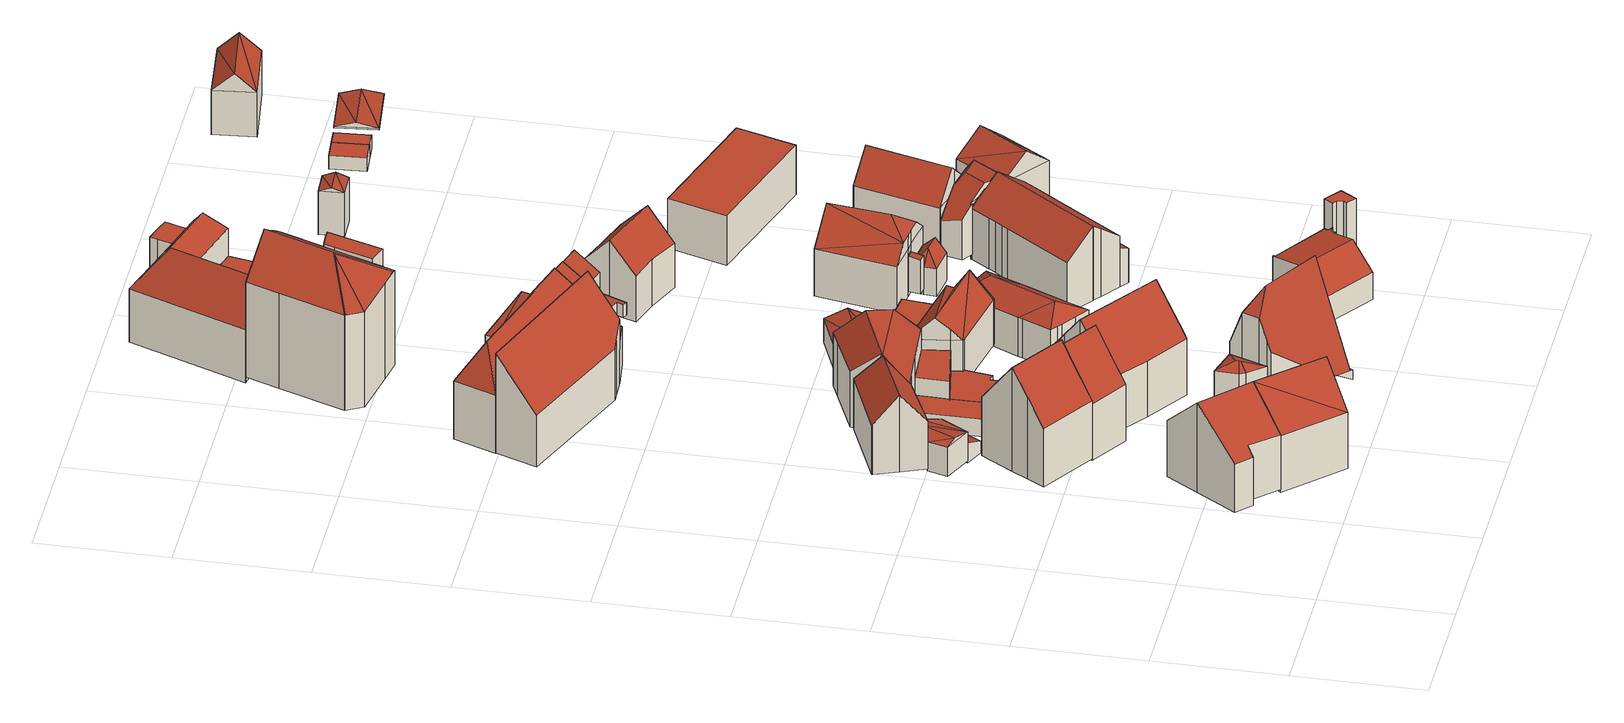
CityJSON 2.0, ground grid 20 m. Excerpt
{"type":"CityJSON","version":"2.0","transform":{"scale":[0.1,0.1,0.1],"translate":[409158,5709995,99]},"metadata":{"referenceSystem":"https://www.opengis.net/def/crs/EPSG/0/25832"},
"CityObjects":{
"building1":{"type":"Building","attributes":{"Gemeindeschluessel":"05978036","Geometrietyp2DReferenz":"3000","function":"31001_1100","roofType":"3100","measuredHeight":15.06},"geometry":[{"type":"MultiSurface","lod":"2","boundaries":[[[0,1,2,3]],[[1,4,5,2]],[[4,6,7,5]],[[6,8,9,7]],[[8,10,11,9]],[[10,12,13,11]],[[12,14,15,13]],[[14,16,17,15]],[[16,18,19,17]],[[18,20,21,19]],[[20,0,3,21]],[[16,14,12,10,8,6]],[[6,4,1,0,20,18,16]],[[3,2,5,7,9,11,13,15,17,19,21]]],"semantics":{"surfaces":[{"type":"WallSurface"},{"type":"RoofSurface"},{"type":"GroundSurface"}],"values":[0,0,0,0,0,0,0,0,0,0,0,1,1,2]}}]},
"building2":{"type":"Building","attributes":{"Gemeindeschluessel":"05978036","Geometrietyp2DReferenz":"3000","function":"31001_1100","roofType":"5000","measuredHeight":15.49},"geometry":[{"type":"MultiSurface","lod":"2","boundaries":[[[22,23,24,25]],[[23,26,27,24]],[[26,28,29,27]],[[28,22,25,29]],[[23,30,26]],[[30,23,16]],[[16,28,30]],[[28,16,22]],[[23,22,16]],[[28,26,30]],[[25,24,27,29]]],"semantics":{"surfaces":[{"type":"WallSurface"},{"type":"RoofSurface"},{"type":"GroundSurface"}],"values":[0,0,0,0,1,1,1,1,0,0,2]}}]},
"building3":{"type":"Building","attributes":{"Gemeindeschluessel":"05978036","Geometrietyp2DReferenz":"3000","function":"31001_1100","roofType":"5000","measuredHeight":5.61},"geometry":[{"type":"MultiSurface","lod":"2","boundaries":[[[31,32,33,34]],[[32,35,36,33]],[[35,37,38,36]],[[37,39,40,38]],[[39,31,34,40]],[[32,41,42]],[[41,32,31]],[[35,39,37]],[[42,39,35]],[[39,42,41]],[[35,32,42]],[[31,39,41]],[[34,33,36,38,40]]],"semantics":{"surfaces":[{"type":"WallSurface"},{"type":"RoofSurface"},{"type":"GroundSurface"}],"values":[0,0,0,0,0,1,1,1,1,1,0,0,2]}}]},
"building4":{"type":"Building","attributes":{"Gemeindeschluessel":"05978036","Geometrietyp2DReferenz":"3000","function":"31001_2000","roofType":"3100","measuredHeight":12.77},"geometry":[{"type":"MultiSurface","lod":"2","boundaries":[[[43,44,45,46]],[[44,47,48,45]],[[47,49,50,48]],[[49,51,52,50]],[[51,53,54,52]],[[53,55,56,54]],[[55,57,58,56]],[[57,59,60,58]],[[59,61,62,60]],[[61,43,46,62]],[[57,55,53,51,49]],[[49,47,44,43,61,59,57]],[[46,45,48,50,52,54,56,58,60,62]]],"semantics":{"surfaces":[{"type":"WallSurface"},{"type":"RoofSurface"},{"type":"GroundSurface"}],"values":[0,0,0,0,0,0,0,0,0,0,1,1,2]}}]},
"building5":{"type":"Building","attributes":{"Gemeindeschluessel":"05978036","Geometrietyp2DReferenz":"3000","function":"31001_1100"},"children":["building5-1","building5-2","building5-3"]},
"building5-1":{"type":"BuildingPart","attributes":{"roofType":"2100","measuredHeight":2.98},"parents":["building5"],"geometry":[{"type":"MultiSurface","lod":"2","boundaries":[[[63,64,65,66,67]],[[64,68,69,65]],[[70,71,72,73]],[[70,68,64,63,74,71]],[[72,66,65,69,73]],[[67,74,63]],[[66,72,71,74,67]],[[70,73,69,68]]],"semantics":{"surfaces":[{"type":"WallSurface"},{"type":"RoofSurface"},{"type":"GroundSurface"},{"type":"ClosureSurface"}],"values":[0,0,0,1,2,0,3,3]}}]},
"building5-2":{"type":"BuildingPart","attributes":{"roofType":"3100","measuredHeight":17.37},"parents":["building5"],"geometry":[{"type":"MultiSurface","lod":"2","boundaries":[[[75,76,77,78]],[[76,79,80,77]],[[79,81,82,80]],[[81,83,84,82]],[[83,85,73,84]],[[85,70,73]],[[86,87,88,69,68]],[[87,89,90,88]],[[89,91,92,90]],[[91,75,78,92]],[[87,86,85,83,81]],[[81,79,76,75,91,89,87]],[[78,77,80,82,84,73,69,88,90,92]],[[86,68,70,85]],[[68,69,73,70]]],"semantics":{"surfaces":[{"type":"WallSurface"},{"type":"RoofSurface"},{"type":"GroundSurface"},{"type":"ClosureSurface"}],"values":[0,0,0,0,0,0,0,0,0,0,1,1,2,0,3]}}]},
"building5-3":{"type":"BuildingPart","attributes":{"roofType":"1000","measuredHeight":2.92},"parents":["building5"],"geometry":[{"type":"MultiSurface","lod":"2","boundaries":[[[93,94,95,96]],[[94,97,98,95]],[[97,99,100,98]],[[99,67,66,100]],[[101,93,96,72,71]],[[101,74,67,99,97,94,93]],[[96,95,98,100,66,72]],[[71,74,101]],[[72,66,67,74,71]]],"semantics":{"surfaces":[{"type":"WallSurface"},{"type":"RoofSurface"},{"type":"GroundSurface"},{"type":"ClosureSurface"}],"values":[0,0,0,0,0,1,2,0,3]}}]},
"building6":{"type":"Building","attributes":{"Gemeindeschluessel":"05978036","Geometrietyp2DReferenz":"3000","function":"31001_2000"},"children":["building6-1","building6-2"]},
"building6-1":{"type":"BuildingPart","attributes":{"roofType":"2100","measuredHeight":3.35},"parents":["building6"],"geometry":[{"type":"MultiSurface","lod":"2","boundaries":[[[102,103,104,105]],[[103,106,107,104]],[[106,108,109,107]],[[108,110,111,112,109]],[[110,108,106,103,102,113]],[[105,104,107,109,112]],[[113,111,110]],[[102,105,112,111,113]]],"semantics":{"surfaces":[{"type":"WallSurface"},{"type":"RoofSurface"},{"type":"GroundSurface"},{"type":"ClosureSurface"}],"values":[0,0,0,0,1,2,0,3]}}]},
"building6-2":{"type":"BuildingPart","attributes":{"roofType":"5000","measuredHeight":3.04},"parents":["building6"],"geometry":[{"type":"MultiSurface","lod":"2","boundaries":[[[111,114,115,112]],[[114,116,117,115]],[[116,118,102,105,117]],[[119,120,118,116]],[[119,116,114]],[[120,119,114,111]],[[120,111,113,118]],[[112,115,117,105]],[[113,102,118]],[[112,105,102,113,111]]],"semantics":{"surfaces":[{"type":"WallSurface"},{"type":"RoofSurface"},{"type":"GroundSurface"},{"type":"ClosureSurface"}],"values":[0,0,0,1,0,1,1,2,0,3]}}]},
"building7":{"type":"Building","attributes":{"Gemeindeschluessel":"05978036","Geometrietyp2DReferenz":"3000","function":"31001_1100","roofType":"5000","measuredHeight":16.84},"geometry":[{"type":"MultiSurface","lod":"2","boundaries":[[[121,122,123,124]],[[122,125,126,123]],[[125,127,128,126]],[[127,129,130,128]],[[129,121,124,130]],[[131,125,122,132]],[[127,131,132,121,129]],[[122,121,132]],[[127,125,131]],[[124,123,126,128,130]]],"semantics":{"surfaces":[{"type":"WallSurface"},{"type":"RoofSurface"},{"type":"GroundSurface"}],"values":[0,0,0,0,0,1,1,0,0,2]}}]},
"building8":{"type":"Building","attributes":{"Gemeindeschluessel":"05978036","Geometrietyp2DReferenz":"3000","function":"31001_1000","roofType":"1000","measuredHeight":3.69},"geometry":[{"type":"MultiSurface","lod":"2","boundaries":[[[133,134,135,136]],[[134,137,138,135]],[[137,139,140,138]],[[139,141,142,140]],[[141,143,144,142]],[[143,145,146,144]],[[145,147,148,146]],[[147,149,150,148]],[[149,133,136,150]],[[149,147,145,143,141,139,137,134,133]],[[136,135,138,140,142,144,146,148,150]]],"semantics":{"surfaces":[{"type":"WallSurface"},{"type":"RoofSurface"},{"type":"GroundSurface"}],"values":[0,0,0,0,0,0,0,0,0,1,2]}}]},
"building9":{"type":"Building","attributes":{"Gemeindeschluessel":"05978036","Geometrietyp2DReferenz":"3000","function":"31001_2000","roofType":"1000","measuredHeight":2.52},"geometry":[{"type":"MultiSurface","lod":"2","boundaries":[[[151,152,153,154]],[[152,155,156,153]],[[155,157,158,156]],[[157,159,160,158]],[[159,161,162,160]],[[161,163,164,162]],[[163,165,166,164]],[[165,167,168,166]],[[167,169,170,168]],[[169,171,172,170]],[[171,173,174,172]],[[173,175,176,174]],[[175,177,178,176]],[[177,179,180,178]],[[179,151,154,180]],[[179,177,175,173,171,169,167,165,163,161,159,157,155,152,151]],[[154,153,156,158,160,162,164,166,168,170,172,174,176,178,180]]],"semantics":{"surfaces":[{"type":"WallSurface"},{"type":"RoofSurface"},{"type":"GroundSurface"}],"values":[0,0,0,0,0,0,0,0,0,0,0,0,0,0,0,1,2]}}]},
"building10":{"type":"Building","attributes":{"Gemeindeschluessel":"05978036","Geometrietyp2DReferenz":"3000","function":"31001_1100","roofType":"3100","measuredHeight":16.8},"geometry":[{"type":"MultiSurface","lod":"2","boundaries":[[[181,182,183,184]],[[182,185,186,183]],[[185,187,188,186]],[[187,189,190,188]],[[189,191,192,190]],[[191,193,194,192]],[[193,195,196,194]],[[195,197,198,196]],[[197,199,200,198]],[[199,201,202,200]],[[201,181,184,202]],[[197,195,193,191,189,187,185]],[[185,182,181,201,199,197]],[[184,183,186,188,190,192,194,196,198,200,202]]],"semantics":{"surfaces":[{"type":"WallSurface"},{"type":"RoofSurface"},{"type":"GroundSurface"}],"values":[0,0,0,0,0,0,0,0,0,0,0,1,1,2]}}]},
"building11":{"type":"Building","attributes":{"Gemeindeschluessel":"05978036","Geometrietyp2DReferenz":"3000","function":"31001_1100"},"children":["building11-1","building11-2"]},
"building11-1":{"type":"BuildingPart","attributes":{"roofType":"2100","measuredHeight":16.89},"parents":["building11"],"geometry":[{"type":"MultiSurface","lod":"2","boundaries":[[[203,204,205,206,207]],[[204,208,209,205]],[[208,210,211,209]],[[210,212,213,211]],[[212,214,215,216,213]],[[212,210,208,204,203,214]],[[216,206,205,209,211,213]],[[203,207,215,214]],[[207,206,216,215]]],"semantics":{"surfaces":[{"type":"WallSurface"},{"type":"RoofSurface"},{"type":"GroundSurface"},{"type":"ClosureSurface"}],"values":[0,0,0,0,0,1,2,0,3]}}]},
"building11-2":{"type":"BuildingPart","attributes":{"roofType":"1000","measuredHeight":6.36},"parents":["building11"],"geometry":[{"type":"MultiSurface","lod":"2","boundaries":[[[215,217,218,216]],[[217,219,220,218]],[[219,221,222,220]],[[221,207,206,222]],[[207,221,219,217,215]],[[216,218,220,222,206]],[[216,206,207,215]]],"semantics":{"surfaces":[{"type":"WallSurface"},{"type":"RoofSurface"},{"type":"GroundSurface"},{"type":"ClosureSurface"}],"values":[0,0,0,0,1,2,3]}}]},
"building12":{"type":"Building","attributes":{"Gemeindeschluessel":"05978036","Geometrietyp2DReferenz":"3000","function":"31001_2000"},"children":["building12-1","building12-2"]},
"building12-1":{"type":"BuildingPart","attributes":{"roofType":"9999","measuredHeight":13.56},"parents":["building12"],"geometry":[{"type":"MultiSurface","lod":"2","boundaries":[[[223,224,225,226]],[[224,227,228,225]],[[227,229,230,228]],[[229,231,232,230]],[[231,233,234,232]],[[233,235,236,234]],[[235,237,238,236]],[[237,239,240,238]],[[239,241,242,240]],[[241,243,244,245,242]],[[246,247,248,249,250]],[[247,251,252,248]],[[251,253,117,252]],[[253,254,255,117]],[[254,256,257,255]],[[256,223,226,257]],[[233,231,229,227,258]],[[237,235,233,258,259]],[[243,241,239,237,259]],[[223,256,254,253,251,247,246,243,259]],[[224,223,259,258,227]],[[226,225,228,230,232,234,236,238,240,242,245,249,248,252,117,255,257]],[[246,250,244,243]],[[250,249,245,244]]],"semantics":{"surfaces":[{"type":"WallSurface"},{"type":"RoofSurface"},{"type":"GroundSurface"},{"type":"ClosureSurface"}],"values":[0,0,0,0,0,0,0,0,0,0,0,0,0,0,0,0,1,1,1,1,1,2,0,3]}}]},
"building12-2":{"type":"BuildingPart","attributes":{"roofType":"1000","measuredHeight":5.49},"parents":["building12"],"geometry":[{"type":"MultiSurface","lod":"2","boundaries":[[[260,261,262,263]],[[261,264,265,262]],[[264,250,249,265]],[[244,260,263,245]],[[244,250,264,261,260]],[[263,262,265,249,245]],[[245,249,250,244]]],"semantics":{"surfaces":[{"type":"WallSurface"},{"type":"RoofSurface"},{"type":"GroundSurface"},{"type":"ClosureSurface"}],"values":[0,0,0,0,1,2,3]}}]},
"building13":{"type":"Building","attributes":{"Gemeindeschluessel":"05978036","Geometrietyp2DReferenz":"3000","function":"31001_1100","roofType":"5000","measuredHeight":5.2},"geometry":[{"type":"MultiSurface","lod":"2","boundaries":[[[266,267,268,269]],[[267,270,271,268]],[[270,272,273,271]],[[272,274,275,273]],[[274,266,269,275]],[[276,274,272]],[[277,278,276,272,270]],[[277,270,267]],[[278,277,267,266]],[[276,278,266,274]],[[269,268,271,273,275]]],"semantics":{"surfaces":[{"type":"WallSurface"},{"type":"RoofSurface"},{"type":"GroundSurface"}],"values":[0,0,0,0,0,1,1,1,1,1,2]}}]},
"building14":{"type":"Building","attributes":{"Gemeindeschluessel":"05978036","Geometrietyp2DReferenz":"3000","function":"31001_1100","roofType":"5000","measuredHeight":16.86},"geometry":[{"type":"MultiSurface","lod":"2","boundaries":[[[279,280,281,282]],[[280,283,284,281]],[[283,285,286,284]],[[285,287,288,286]],[[287,289,290,288]],[[289,291,292,290]],[[291,293,294,292]],[[293,295,296,294]],[[295,297,298,296]],[[297,299,300,298]],[[299,301,302,300]],[[301,303,304,302]],[[303,305,306,304]],[[305,307,308,306]],[[307,279,282,308]],[[309,305,303]],[[310,311,309,303,301]],[[312,310,301,299]],[[313,312,299,297]],[[314,313,297,295]],[[315,314,295,293]],[[315,293,291]],[[316,317,311,310,312,313,314,315,291,289]],[[318,316,289,287]],[[318,287,285]],[[280,318,285,283]],[[280,316,318]],[[280,317,316]],[[317,280,319]],[[320,319,280,279]],[[320,279,307]],[[309,311,317,319,320,307,305]],[[282,281,284,286,288,290,292,294,296,298,300,302,304,306,308]]],"semantics":{"surfaces":[{"type":"WallSurface"},{"type":"RoofSurface"},{"type":"GroundSurface"}],"values":[0,0,0,0,0,0,0,0,0,0,0,0,0,0,0,1,1,1,1,1,1,1,1,1,1,1,1,1,1,1,1,1,2]}}]},
"building15":{"type":"Building","attributes":{"Gemeindeschluessel":"05978036","Geometrietyp2DReferenz":"3000","function":"31001_1100","roofType":"9999","measuredHeight":16.01},"geometry":[{"type":"MultiSurface","lod":"2","boundaries":[[[321,322,323,324]],[[322,325,326,323]],[[325,327,328,326]],[[327,329,330,328]],[[329,331,332,330]],[[331,333,334,332]],[[333,335,336,334]],[[335,337,338,336]],[[337,321,324,338]],[[333,331,339]],[[331,329,327,325,322,321,339]],[[321,337,335,333,339]],[[324,323,326,328,330,332,334,336,338]]],"semantics":{"surfaces":[{"type":"WallSurface"},{"type":"RoofSurface"},{"type":"GroundSurface"}],"values":[0,0,0,0,0,0,0,0,0,1,1,1,2]}}]},
"building16":{"type":"Building","attributes":{"Gemeindeschluessel":"05978036","Geometrietyp2DReferenz":"3000","function":"31001_2460","roofType":"3100","measuredHeight":5.52},"geometry":[{"type":"MultiSurface","lod":"2","boundaries":[[[340,341,342,343]],[[341,344,345,342]],[[344,346,347,345]],[[346,340,343,347]],[[344,341,348]],[[340,346,349]],[[341,349,348]],[[349,341,340]],[[348,346,344]],[[346,348,349]],[[343,342,345,347]]],"semantics":{"surfaces":[{"type":"WallSurface"},{"type":"RoofSurface"},{"type":"GroundSurface"}],"values":[0,0,0,0,0,0,1,1,1,1,2]}}]},
"building17":{"type":"Building","attributes":{"Gemeindeschluessel":"05978036","Geometrietyp2DReferenz":"3000","function":"31001_1000","roofType":"5000","measuredHeight":11.19},"geometry":[{"type":"MultiSurface","lod":"2","boundaries":[[[350,351,352,353]],[[351,354,355,352]],[[354,356,357,355]],[[356,358,359,357]],[[358,360,361,359]],[[360,362,363,361]],[[362,364,365,363]],[[364,366,367,365]],[[366,350,353,367]],[[351,368,369]],[[350,368,351]],[[368,350,366]],[[369,358,356,370]],[[369,362,360,358]],[[362,369,368,371]],[[362,371,364]],[[364,371,368,366]],[[351,369,370,354]],[[354,370,356]],[[353,352,355,357,359,361,363,365,367]]],"semantics":{"surfaces":[{"type":"WallSurface"},{"type":"RoofSurface"},{"type":"GroundSurface"}],"values":[0,0,0,0,0,0,0,0,0,1,1,1,1,1,1,0,0,0,0,2]}}]},
"building18":{"type":"Building","attributes":{"Gemeindeschluessel":"05978036","Geometrietyp2DReferenz":"3000","function":"31001_2460","roofType":"1000","measuredHeight":2.92},"geometry":[{"type":"MultiSurface","lod":"2","boundaries":[[[372,373,374,375]],[[373,376,377,374]],[[376,378,379,377]],[[378,372,375,379]],[[378,376,373,372]],[[375,374,377,379]]],"semantics":{"surfaces":[{"type":"WallSurface"},{"type":"RoofSurface"},{"type":"GroundSurface"}],"values":[0,0,0,0,1,2]}}]},
"building19":{"type":"Building","attributes":{"Gemeindeschluessel":"05978036","Geometrietyp2DReferenz":"3000","function":"31001_2000","roofType":"3200","measuredHeight":8.89},"geometry":[{"type":"MultiSurface","lod":"2","boundaries":[[[380,381,382,383]],[[381,384,385,382]],[[384,386,387,385]],[[386,388,389,387]],[[388,390,391,389]],[[390,392,393,391]],[[392,394,395,393]],[[394,396,397,395]],[[396,398,399,397]],[[398,400,401,399]],[[400,402,403,401]],[[402,404,405,403]],[[404,406,407,405]],[[406,408,409,407]],[[408,410,411,409]],[[410,380,383,411]],[[404,402,412]],[[388,386,384,381,380,413]],[[402,400,398,396,394,392,413,412]],[[392,390,388,413]],[[406,404,412]],[[380,410,408,406,412,413]],[[383,382,385,387,389,391,393,395,397,399,401,403,405,407,409,411]]],"semantics":{"surfaces":[{"type":"WallSurface"},{"type":"RoofSurface"},{"type":"GroundSurface"}],"values":[0,0,0,0,0,0,0,0,0,0,0,0,0,0,0,0,1,1,1,1,1,1,2]}}]},
"building20":{"type":"Building","attributes":{"Gemeindeschluessel":"05978036","Geometrietyp2DReferenz":"3000","function":"31001_2000"},"children":["building20-1","building20-2","building20-3"]},
"building20-1":{"type":"BuildingPart","attributes":{"roofType":"5000","measuredHeight":20.69},"parents":["building20"],"geometry":[{"type":"MultiSurface","lod":"2","boundaries":[[[414,415,416,417]],[[415,418,419,420,416]],[[421,422,423,424,425]],[[422,426,427,423]],[[426,428,429,427]],[[430,431,432,433]],[[431,434,435,432]],[[434,414,417,435]],[[430,428,436]],[[428,426,422,421,437,418,415,414,436]],[[414,434,431,430,436]],[[417,416,420,438,424,423,427,429,433,432,435]],[[437,439,419,418]],[[439,438,420,419]],[[421,425,439,437]],[[425,424,438,439]],[[428,430,433,429]]],"semantics":{"surfaces":[{"type":"WallSurface"},{"type":"RoofSurface"},{"type":"GroundSurface"},{"type":"ClosureSurface"}],"values":[0,0,0,0,0,0,0,0,1,1,1,2,0,3,0,3,3]}}]},
"building20-2":{"type":"BuildingPart","attributes":{"roofType":"3500","measuredHeight":20.69},"parents":["building20"],"geometry":[{"type":"MultiSurface","lod":"2","boundaries":[[[428,440,441,429]],[[440,442,443,441]],[[442,430,433,443]],[[442,440,428,436]],[[430,442,436]],[[430,436,428]],[[429,441,443,433]],[[430,428,429,433]]],"semantics":{"surfaces":[{"type":"WallSurface"},{"type":"RoofSurface"},{"type":"GroundSurface"},{"type":"ClosureSurface"}],"values":[0,0,0,1,1,1,2,3]}}]},
"building20-3":{"type":"BuildingPart","attributes":{"roofType":"1000","measuredHeight":13.53},"parents":["building20"],"geometry":[{"type":"MultiSurface","lod":"2","boundaries":[[[444,445,446,447]],[[445,448,449,446]],[[448,425,424,449]],[[419,444,447,420]],[[419,439,425,448,445,444]],[[447,446,449,424,438,420]],[[438,424,425,439]],[[420,438,439,419]]],"semantics":{"surfaces":[{"type":"WallSurface"},{"type":"RoofSurface"},{"type":"GroundSurface"},{"type":"ClosureSurface"}],"values":[0,0,0,0,1,2,3,3]}}]},
"building21":{"type":"Building","attributes":{"Gemeindeschluessel":"05978036","Geometrietyp2DReferenz":"3000","function":"31001_2000","roofType":"1000","measuredHeight":15.2},"geometry":[{"type":"MultiSurface","lod":"2","boundaries":[[[450,451,452,453]],[[451,454,455,452]],[[454,456,457,455]],[[456,458,459,457]],[[458,460,461,459]],[[460,450,453,461]],[[460,458,456,454,451,450]],[[453,452,455,457,459,461]]],"semantics":{"surfaces":[{"type":"WallSurface"},{"type":"RoofSurface"},{"type":"GroundSurface"}],"values":[0,0,0,0,0,0,1,2]}}]},
"building22":{"type":"Building","attributes":{"Gemeindeschluessel":"05978036","Geometrietyp2DReferenz":"3000","function":"31001_1310","roofType":"2100","measuredHeight":2.75},"geometry":[{"type":"MultiSurface","lod":"2","boundaries":[[[462,463,464,465]],[[463,466,467,464]],[[466,468,469,467]],[[468,470,471,469]],[[470,472,473,471]],[[472,474,475,473]],[[474,462,465,475]],[[474,472,470,468,466,463,462]],[[465,464,467,469,471,473,475]]],"semantics":{"surfaces":[{"type":"WallSurface"},{"type":"RoofSurface"},{"type":"GroundSurface"}],"values":[0,0,0,0,0,0,0,1,2]}}]},
"building23":{"type":"Building","attributes":{"Gemeindeschluessel":"05978036","Geometrietyp2DReferenz":"3000","function":"31001_1000","roofType":"5000","measuredHeight":8.19},"geometry":[{"type":"MultiSurface","lod":"2","boundaries":[[[476,477,478,479]],[[477,480,481,478]],[[480,482,483,481]],[[482,484,485,483]],[[484,486,487,485]],[[486,488,489,487]],[[488,490,491,489]],[[490,492,493,491]],[[492,494,495,493]],[[494,496,497,495]],[[496,498,499,497]],[[498,500,501,499]],[[500,502,503,501]],[[502,504,505,503]],[[504,476,479,505]],[[506,482,480,477,476,507]],[[496,494,492,490,488,486,484,506,507,504,502,500,498]],[[476,504,507]],[[484,482,506]],[[479,478,481,483,485,487,489,491,493,495,497,499,501,503,505]]],"semantics":{"surfaces":[{"type":"WallSurface"},{"type":"RoofSurface"},{"type":"GroundSurface"}],"values":[0,0,0,0,0,0,0,0,0,0,0,0,0,0,0,1,1,0,0,2]}}]},
"building24":{"type":"Building","attributes":{"Gemeindeschluessel":"05978036","Geometrietyp2DReferenz":"3000","function":"31001_1000","roofType":"2100","measuredHeight":5.87},"geometry":[{"type":"MultiSurface","lod":"2","boundaries":[[[508,509,510,511]],[[509,512,513,510]],[[512,514,515,513]],[[514,508,511,515]],[[514,512,509,508]],[[511,510,513,515]]],"semantics":{"surfaces":[{"type":"WallSurface"},{"type":"RoofSurface"},{"type":"GroundSurface"}],"values":[0,0,0,0,1,2]}}]},
"building25":{"type":"Building","attributes":{"Gemeindeschluessel":"05978036","Geometrietyp2DReferenz":"3000","function":"31001_1000","roofType":"3100","measuredHeight":10.11},"geometry":[{"type":"MultiSurface","lod":"2","boundaries":[[[516,517,518,519]],[[517,520,521,518]],[[520,522,523,521]],[[522,524,525,523]],[[524,516,519,525]],[[526,527,516]],[[516,524,528,526]],[[527,520,517]],[[527,526,520]],[[520,526,528,522]],[[522,528,524]],[[516,527,517]],[[519,518,521,523,525]]],"semantics":{"surfaces":[{"type":"WallSurface"},{"type":"RoofSurface"},{"type":"GroundSurface"}],"values":[0,0,0,0,0,1,1,1,1,0,0,0,2]}}]},
"building26":{"type":"Building","attributes":{"Gemeindeschluessel":"05978036","Geometrietyp2DReferenz":"3000","function":"31001_1000","roofType":"3100","measuredHeight":12.39},"geometry":[{"type":"MultiSurface","lod":"2","boundaries":[[[529,530,531,532]],[[530,533,534,531]],[[533,535,536,534]],[[535,537,538,536]],[[537,539,540,538]],[[539,541,542,540]],[[541,543,544,542]],[[543,545,546,544]],[[545,529,532,546]],[[541,539,537,535,533,530]],[[530,529,545,543,541]],[[532,531,534,536,538,540,542,544,546]]],"semantics":{"surfaces":[{"type":"WallSurface"},{"type":"RoofSurface"},{"type":"GroundSurface"}],"values":[0,0,0,0,0,0,0,0,0,1,1,2]}}]},
"building27":{"type":"Building","attributes":{"Gemeindeschluessel":"05978036","Geometrietyp2DReferenz":"3000","function":"31001_1100"},"children":["building27-1","building27-2"]},
"building27-1":{"type":"BuildingPart","attributes":{"roofType":"5000","measuredHeight":14.84},"parents":["building27"],"geometry":[{"type":"MultiSurface","lod":"2","boundaries":[[[547,548,549,550,551]],[[548,552,553,549]],[[552,554,555,553]],[[554,556,557,555]],[[556,558,559,557]],[[558,560,561,559]],[[560,562,563,564,561]],[[565,566,567,568,562]],[[569,565,562,560]],[[569,560,558]],[[566,565,569,558,556]],[[570,567,566,556,554]],[[571,570,554,552]],[[548,571,552]],[[571,548,547]],[[567,570,571,547,568]],[[550,549,553,555,557,559,561,564,572]],[[573,563,562,568]],[[573,572,564,563]],[[551,573,568,547]],[[551,550,572,573]]],"semantics":{"surfaces":[{"type":"WallSurface"},{"type":"RoofSurface"},{"type":"GroundSurface"},{"type":"ClosureSurface"}],"values":[0,0,0,0,0,0,0,1,1,1,1,1,1,0,0,1,2,0,3,0,3]}}]},
"building27-2":{"type":"BuildingPart","attributes":{"roofType":"1000","measuredHeight":4.32},"parents":["building27"],"geometry":[{"type":"MultiSurface","lod":"2","boundaries":[[[563,574,575,564]],[[574,576,577,575]],[[576,578,579,577]],[[578,580,581,579]],[[580,582,583,581]],[[582,551,550,583]],[[551,582,580,578,576,574,563,573]],[[572,564,575,577,579,581,583,550]],[[564,572,573,563]],[[572,550,551,573]]],"semantics":{"surfaces":[{"type":"WallSurface"},{"type":"RoofSurface"},{"type":"GroundSurface"},{"type":"ClosureSurface"}],"values":[0,0,0,0,0,0,1,2,3,3]}}]},
"building28":{"type":"Building","attributes":{"Gemeindeschluessel":"05978036","Geometrietyp2DReferenz":"3000","function":"31001_1000","roofType":"5000","measuredHeight":6.62},"geometry":[{"type":"MultiSurface","lod":"2","boundaries":[[[584,585,586,587]],[[585,588,589,586]],[[588,590,591,589]],[[590,592,593,591]],[[592,584,587,593]],[[594,595,590,588]],[[595,594,585,584]],[[592,595,584]],[[595,592,590]],[[585,594,588]],[[587,586,589,591,593]]],"semantics":{"surfaces":[{"type":"WallSurface"},{"type":"RoofSurface"},{"type":"GroundSurface"}],"values":[0,0,0,0,0,1,1,1,1,0,2]}}]},
"building29":{"type":"Building","attributes":{"Gemeindeschluessel":"05978036","Geometrietyp2DReferenz":"3000","function":"31001_1000","roofType":"9999","measuredHeight":12.78},"geometry":[{"type":"MultiSurface","lod":"2","boundaries":[[[596,597,587,586]],[[597,598,599,587]],[[598,600,601,599]],[[600,602,603,601]],[[602,604,605,603]],[[604,596,586,605]],[[606,607,608,609,610]],[[607,596,604]],[[607,604,611]],[[611,608,607]],[[609,608,611]],[[609,611,602]],[[602,600,609]],[[598,610,609,600]],[[597,606,610,598]],[[596,607,606,597]],[[611,604,602]],[[586,587,599,601,603,605]]],"semantics":{"surfaces":[{"type":"WallSurface"},{"type":"RoofSurface"},{"type":"GroundSurface"}],"values":[0,0,0,0,0,0,1,1,1,1,1,1,1,0,0,0,0,2]}}]},
"building30":{"type":"Building","attributes":{"Gemeindeschluessel":"05978036","Geometrietyp2DReferenz":"3000","function":"31001_1000"},"children":["building30-1","building30-2"]},
"building30-1":{"type":"BuildingPart","attributes":{"roofType":"3100","measuredHeight":12.45},"parents":["building30"],"geometry":[{"type":"MultiSurface","lod":"2","boundaries":[[[612,613,614,615,616]],[[617,618,619,620,621]],[[618,622,623,619]],[[622,624,625,623]],[[624,626,627,625]],[[626,628,629,627]],[[628,630,631,629]],[[630,632,633,631]],[[632,634,635,633]],[[634,636,637,635]],[[636,638,639,637]],[[638,640,641,639]],[[640,642,643,641]],[[642,644,645,643]],[[644,612,616,645]],[[640,638,636,634,632,630,628,626,624]],[[624,622,618,617,613,612,644,642,640]],[[616,615,620,619,623,625,627,629,631,633,635,637,639,641,643,645]],[[621,614,613,617]],[[621,620,615,614]]],"semantics":{"surfaces":[{"type":"WallSurface"},{"type":"RoofSurface"},{"type":"GroundSurface"},{"type":"ClosureSurface"}],"values":[0,0,0,0,0,0,0,0,0,0,0,0,0,0,0,1,1,2,0,3]}}]},
"building30-2":{"type":"BuildingPart","attributes":{"roofType":"2100","measuredHeight":6.56},"parents":["building30"],"geometry":[{"type":"MultiSurface","lod":"2","boundaries":[[[614,646,647,615]],[[646,648,649,647]],[[648,621,620,649]],[[621,648,646,614]],[[615,647,649,620]],[[615,620,621,614]]],"semantics":{"surfaces":[{"type":"WallSurface"},{"type":"RoofSurface"},{"type":"GroundSurface"},{"type":"ClosureSurface"}],"values":[0,0,0,1,2,3]}}]},
"building31":{"type":"Building","attributes":{"Gemeindeschluessel":"05978036","Geometrietyp2DReferenz":"3000","function":"31001_1000","roofType":"2100","measuredHeight":3.97},"geometry":[{"type":"MultiSurface","lod":"2","boundaries":[[[650,651,652,653]],[[651,654,655,652]],[[654,656,657,655]],[[656,658,659,657]],[[658,660,661,659]],[[660,650,653,661]],[[660,658,656,654,651,650]],[[653,652,655,657,659,661]]],"semantics":{"surfaces":[{"type":"WallSurface"},{"type":"RoofSurface"},{"type":"GroundSurface"}],"values":[0,0,0,0,0,0,1,2]}}]},
"building32":{"type":"Building","attributes":{"Gemeindeschluessel":"05978036","Geometrietyp2DReferenz":"3000","function":"31001_1000","roofType":"2100","measuredHeight":12.22},"geometry":[{"type":"MultiSurface","lod":"2","boundaries":[[[662,663,664,665]],[[663,666,667,664]],[[666,668,669,667]],[[668,670,671,669]],[[670,672,673,671]],[[672,674,675,673]],[[674,662,665,675]],[[674,672,670,668,666,663,662]],[[665,664,667,669,671,673,675]]],"semantics":{"surfaces":[{"type":"WallSurface"},{"type":"RoofSurface"},{"type":"GroundSurface"}],"values":[0,0,0,0,0,0,0,1,2]}}]},
"building33":{"type":"Building","attributes":{"Gemeindeschluessel":"05978036","Geometrietyp2DReferenz":"3000","function":"31001_1000","roofType":"5000","measuredHeight":10.85},"geometry":[{"type":"MultiSurface","lod":"2","boundaries":[[[676,677,678,679]],[[677,680,681,678]],[[680,682,683,681]],[[682,684,685,683]],[[684,686,687,685]],[[686,688,689,687]],[[688,690,691,689]],[[690,692,693,691]],[[692,676,679,693]],[[694,680,677,695,696]],[[688,697,696,695,676,692,690]],[[684,682,694,696,697,686]],[[677,676,695]],[[682,680,694]],[[688,686,697]],[[679,678,681,683,685,687,689,691,693]]],"semantics":{"surfaces":[{"type":"WallSurface"},{"type":"RoofSurface"},{"type":"GroundSurface"}],"values":[0,0,0,0,0,0,0,0,0,1,1,1,0,0,0,2]}}]},
"building34":{"type":"Building","attributes":{"Gemeindeschluessel":"05978036","Geometrietyp2DReferenz":"3000","function":"31001_9998","roofType":"9999","measuredHeight":6},"geometry":[{"type":"MultiSurface","lod":"2","boundaries":[[[698,699,700,701,702,703,704,705]],[[705,704,706,707]],[[704,703,708,706]],[[703,702,709,708]],[[702,701,710,709]],[[701,700,711,710]],[[700,699,712,711]],[[699,698,713,712]],[[698,705,707,713]],[[707,706,708,709,710,711,712,713]]],"semantics":{"surfaces":[{"type":"RoofSurface"},{"type":"WallSurface"},{"type":"GroundSurface"}],"values":[0,1,1,1,1,1,1,1,1,2]}}]},
"building35":{"type":"Building","attributes":{"Gemeindeschluessel":"05978036","Geometrietyp2DReferenz":"3000","function":"31001_1000","roofType":"5000","measuredHeight":12.27},"geometry":[{"type":"MultiSurface","lod":"2","boundaries":[[[714,715,716,717]],[[715,718,719,716]],[[718,720,721,719]],[[720,722,678,721]],[[722,723,724,678]],[[723,725,679,724]],[[725,726,727,679]],[[726,714,717,727]],[[728,729,714,726,730]],[[729,722,720,718,715]],[[722,729,728,731]],[[722,731,723]],[[723,731,728,730,725]],[[725,730,726]],[[714,729,715]],[[717,716,719,721,678,724,679,727]]],"semantics":{"surfaces":[{"type":"WallSurface"},{"type":"RoofSurface"},{"type":"GroundSurface"}],"values":[0,0,0,0,0,0,0,0,1,1,1,0,0,0,0,2]}}]},
"building36":{"type":"Building","attributes":{"Gemeindeschluessel":"05978036","Geometrietyp2DReferenz":"3000","function":"31001_9998","roofType":"2100","measuredHeight":2.15},"geometry":[{"type":"MultiSurface","lod":"2","boundaries":[[[732,733,734,735]],[[733,736,737,734]],[[736,738,739,737]],[[738,740,741,739]],[[740,742,743,741]],[[742,732,735,743]],[[742,740,738,736,733,732]],[[735,734,737,739,741,743]]],"semantics":{"surfaces":[{"type":"WallSurface"},{"type":"RoofSurface"},{"type":"GroundSurface"}],"values":[0,0,0,0,0,0,1,2]}}]},
"building37":{"type":"Building","attributes":{"Gemeindeschluessel":"05978036","Geometrietyp2DReferenz":"3000","function":"31001_1100","roofType":"5000","measuredHeight":12.54},"geometry":[{"type":"MultiSurface","lod":"2","boundaries":[[[744,745,746,747]],[[745,748,749,746]],[[748,750,751,749]],[[750,744,747,751]],[[745,752,753]],[[752,745,744]],[[753,750,748]],[[750,753,752]],[[748,745,753]],[[744,750,752]],[[747,746,749,751]]],"semantics":{"surfaces":[{"type":"WallSurface"},{"type":"RoofSurface"},{"type":"GroundSurface"}],"values":[0,0,0,0,1,1,1,1,0,0,2]}}]},
"building38":{"type":"Building","attributes":{"Gemeindeschluessel":"05978036","Geometrietyp2DReferenz":"3000","function":"31001_1100","roofType":"1000","measuredHeight":8.29},"geometry":[{"type":"MultiSurface","lod":"2","boundaries":[[[754,755,756,757]],[[755,758,759,756]],[[758,760,761,759]],[[760,762,763,761]],[[762,754,757,763]],[[762,760,758,755,754]],[[757,756,759,761,763]]],"semantics":{"surfaces":[{"type":"WallSurface"},{"type":"RoofSurface"},{"type":"GroundSurface"}],"values":[0,0,0,0,0,1,2]}}]},
"building39":{"type":"Building","attributes":{"Gemeindeschluessel":"05978036","Geometrietyp2DReferenz":"3000","function":"31001_1000","roofType":"2100","measuredHeight":6.89},"geometry":[{"type":"MultiSurface","lod":"2","boundaries":[[[764,765,766,767]],[[765,768,769,766]],[[768,770,771,769]],[[770,764,767,771]],[[770,768,765,764]],[[767,766,769,771]]],"semantics":{"surfaces":[{"type":"WallSurface"},{"type":"RoofSurface"},{"type":"GroundSurface"}],"values":[0,0,0,0,1,2]}}]},
"building40":{"type":"Building","attributes":{"Gemeindeschluessel":"05978036","Geometrietyp2DReferenz":"3000","function":"31001_1310","roofType":"3100","measuredHeight":7.94},"geometry":[{"type":"MultiSurface","lod":"2","boundaries":[[[772,773,774,775]],[[773,776,777,774]],[[776,778,779,777]],[[778,772,775,779]],[[776,773,780]],[[772,778,781]],[[781,773,772]],[[773,781,780]],[[778,780,781]],[[780,778,776]],[[775,774,777,779]]],"semantics":{"surfaces":[{"type":"WallSurface"},{"type":"RoofSurface"},{"type":"GroundSurface"}],"values":[0,0,0,0,0,0,1,1,1,1,2]}}]},
"building41":{"type":"Building","attributes":{"Gemeindeschluessel":"05978036","Geometrietyp2DReferenz":"3000","function":"31001_2460","roofType":"1000","measuredHeight":2.21},"geometry":[{"type":"MultiSurface","lod":"2","boundaries":[[[782,783,784,785]],[[783,786,787,784]],[[786,788,789,787]],[[788,782,785,789]],[[788,786,783,782]],[[785,784,787,789]]],"semantics":{"surfaces":[{"type":"WallSurface"},{"type":"RoofSurface"},{"type":"GroundSurface"}],"values":[0,0,0,0,1,2]}}]},
"building42":{"type":"Building","attributes":{"Gemeindeschluessel":"05978036","Geometrietyp2DReferenz":"3000","function":"31001_2460","roofType":"1000","measuredHeight":2.32},"geometry":[{"type":"MultiSurface","lod":"2","boundaries":[[[782,790,791,792]],[[790,793,794,791]],[[793,783,795,794]],[[783,782,792,795]],[[783,793,790,782]],[[792,791,794,795]]],"semantics":{"surfaces":[{"type":"WallSurface"},{"type":"RoofSurface"},{"type":"GroundSurface"}],"values":[0,0,0,0,1,2]}}]},
"building43":{"type":"Building","attributes":{"Gemeindeschluessel":"05978036","Geometrietyp2DReferenz":"3000","function":"31001_2460","roofType":"3100","measuredHeight":1.01},"geometry":[{"type":"MultiSurface","lod":"2","boundaries":[[[796,797,798,799]],[[797,800,801,798]],[[800,802,803,801]],[[802,796,799,803]],[[800,797,804]],[[796,802,805]],[[797,805,804]],[[805,797,796]],[[804,802,800]],[[802,804,805]],[[799,798,801,803]]],"semantics":{"surfaces":[{"type":"WallSurface"},{"type":"RoofSurface"},{"type":"GroundSurface"}],"values":[0,0,0,0,0,0,1,1,1,1,2]}}]},
"building44":{"type":"Building","attributes":{"Gemeindeschluessel":"05978036","Geometrietyp2DReferenz":"3000","function":"31001_1000","roofType":"3100","measuredHeight":10.3},"geometry":[{"type":"MultiSurface","lod":"2","boundaries":[[[806,807,808,809]],[[807,810,811,808]],[[810,812,813,811]],[[812,806,809,813]],[[810,807,814]],[[806,812,815]],[[807,815,814]],[[815,807,806]],[[814,812,810]],[[812,814,815]],[[809,808,811,813]]],"semantics":{"surfaces":[{"type":"WallSurface"},{"type":"RoofSurface"},{"type":"GroundSurface"}],"values":[0,0,0,0,0,0,1,1,1,1,2]}}]}
},
"vertices":[
[163,130,144],[153,120,131],[153,120,51],[163,130,51],[130,142,131],[130,142,51],[171,204,201],[171,204,51],[203,253,145],[203,253,51],[268,194,142],[268,194,51],[279,184,142],[279,184,51],[249,147,188],[249,147,51],[240,137,201],[240,137,51],[225,119,179],[225,119,51],[201,90,142],[201,90,51],
[201,90,140],[279,184,140],[279,184,46],[201,90,46],[368,89,140],[368,89,46],[279,9,140],[279,9,46],[323,48,201],
[124,552,113],[133,582,113],[133,582,64],[124,552,64],[189,610,113],[189,610,64],[194,574,113],[194,574,64],[169,532,113],[169,532,64],[139,545,120],[163,597,120],
[218,624,152],[189,610,151],[189,610,67],[218,624,67],[133,582,148],[133,582,67],[119,620,195],[119,620,67],[105,656,150],[105,656,67],[104,657,149],[104,657,67],[215,704,152],[215,704,67],[215,663,195],[215,663,67],[215,641,171],[215,641,67],[217,625,153],[217,625,67],
[279,516,88],[279,498,88],[279,498,58],[279,516,58],[279,516,87],[280,463,88],[280,463,58],[245,486,86],[244,516,86],[244,516,58],[245,486,58],[269,516,87],
[216,363,156],[132,416,156],[132,416,58],[216,363,58],[148,442,195],[148,442,58],[164,467,232],[164,467,58],[196,517,156],[196,517,58],[245,486,156],[280,463,156],[248,413,232],[248,413,58],[232,389,195],[232,389,58],[218,366,161],[218,366,58],
[243,627,87],[288,631,87],[288,631,58],[243,627,58],[287,581,87],[287,581,58],[288,516,87],[288,516,58],[244,516,87],
[227,566,80],[198,520,81],[198,520,61],[227,566,61],[197,519,81],[197,519,61],[169,532,94],[169,532,61],[194,574,94],[194,574,82],[194,574,61],[223,567,82],
[189,610,82],[189,610,61],[218,624,82],[218,624,61],[227,566,82],[204,617,91],[208,586,91],
[216,363,150],[280,463,143],[280,463,56],[216,363,56],[340,426,142],[340,426,56],[291,352,189],[291,352,56],[275,326,150],[275,326,56],[306,375,224],[248,413,224],
[340,426,92],[280,463,92],[280,463,55],[340,426,55],[279,498,92],[279,498,55],[324,499,92],[324,499,55],[324,498,92],[324,498,55],[324,494,92],[324,494,55],[369,465,92],[369,465,55],[358,448,92],[358,448,55],[355,450,92],[355,450,55],
[279,516,82],[288,516,82],[288,516,57],[279,516,57],[287,581,82],[287,581,57],[362,594,82],[362,594,57],[366,595,82],[366,595,57],[369,577,82],[369,577,57],[372,576,82],[372,576,57],[365,534,82],[365,534,57],[354,536,82],[354,536,57],[354,526,82],[354,526,57],[354,517,82],[354,517,57],[354,499,82],[354,499,57],[324,498,82],[324,498,57],[324,499,82],[324,499,57],[279,498,82],[279,498,57],
[349,310,144],[291,352,145],[291,352,51],[349,310,51],[323,401,219],[323,401,51],[340,426,181],[340,426,51],[355,450,145],[355,450,51],[358,448,145],[358,448,51],[475,366,145],[475,366,51],[467,349,169],[467,349,51],[446,316,219],[446,316,51],[417,269,150],[417,269,51],[415,266,145],[415,266,51],
[244,1045,190],[212,1044,175],[212,1044,83],[244,1045,83],[244,1045,146],[200,1043,169],[200,1043,83],[9,1118,170],[9,1118,83],[34,1182,250],[34,1182,83],[264,1095,252],[264,1095,146],[264,1095,83],
[287,1083,146],[287,1083,83],[305,1073,146],[305,1073,83],[293,1051,146],[293,1051,83],
[215,663,196],[215,665,196],[215,665,61],[215,663,61],[218,665,196],[218,665,61],[229,712,154],[229,712,61],[302,744,151],[302,744,61],[329,756,150],[329,756,61],[330,754,149],[330,754,61],[339,723,148],[339,723,61],[349,687,145],[349,687,61],[358,655,143],[358,655,61],[361,636,150],[361,636,116],[361,636,61],[288,631,148],[243,627,147],[243,627,61],[288,631,61],[288,631,116],[221,625,146],[221,625,61],[218,624,144],[217,625,146],[217,625,61],[215,641,167],[215,641,61],[324,708,196],[334,670,196],
[366,595,116],[362,594,116],[362,594,61],[366,595,61],[287,581,116],[287,581,61],
[421,193,91],[423,228,91],[423,228,48],[421,193,48],[470,215,91],[470,215,48],[448,157,91],[448,157,48],[426,183,91],[426,183,48],[442,193,99],[442,201,100],[442,197,99],
[60,1247,179],[180,1211,179],[180,1211,82],[60,1247,82],[182,1216,179],[182,1216,82],[185,1226,179],[185,1226,82],[259,1204,179],[259,1204,82],[255,1191,179],[255,1191,82],[391,1151,179],[391,1151,82],[392,1151,179],[392,1151,82],[375,1099,179],[375,1099,82],[337,1109,179],[337,1109,82],[334,1101,179],[334,1101,82],[299,1110,179],[299,1110,82],[287,1083,179],[287,1083,82],[264,1095,179],[264,1095,82],[34,1182,179],[34,1182,82],[274,1119,221],[279,1149,233],[265,1142,251],[312,1140,232],[318,1143,224],[357,1132,224],[390,1150,181],[206,1165,242],[208,1161,247],[210,1179,242],[207,1160,246],[81,1203,238],
[576,113,201],[538,52,25],[538,52,41],[576,113,41],[489,102,68],[489,102,41],[446,151,117],[446,151,41],[448,157,133],[448,157,41],[453,170,167],[453,170,41],[463,196,167],[463,196,41],[470,215,111],[470,215,41],[614,175,4],[614,175,41],[486,167,201],
[330,754,123],[403,784,123],[403,784,83],[330,754,83],[422,717,123],[422,717,83],[349,687,123],[349,687,83],[412,751,139],[340,721,139],
[504,627,133],[501,616,133],[501,616,58],[504,627,58],[489,574,133],[489,574,58],[483,555,133],[483,555,58],[480,555,133],[480,555,58],[372,576,133],[372,576,58],[369,577,133],[369,577,58],[366,595,133],[366,595,58],[358,655,133],[358,655,58],[363,616,170],[494,592,170],[489,574,152],[366,595,150],
[496,638,104],[416,647,104],[416,647,75],[496,638,75],[422,700,104],[422,700,75],[502,691,104],[502,691,75],
[501,423,119],[480,438,119],[480,438,53],[501,423,53],[458,453,119],[458,453,53],[451,458,119],[451,458,53],[441,466,119],[441,466,53],[462,510,118],[462,510,53],[465,517,118],[465,517,53],[483,555,118],[483,555,53],[489,574,116],[489,574,53],[501,616,112],[501,616,53],[503,615,113],[503,615,53],[510,611,119],[510,611,53],[573,584,119],[573,584,53],[545,521,119],[545,521,53],[544,519,119],[544,519,53],[513,451,119],[513,451,53],[528,569,142],[481,467,142],
[251,1556,274],[273,1551,258],[273,1551,67],[251,1556,67],[289,1548,248],[289,1548,202],[289,1548,67],[289,1478,230],[284,1461,229],[284,1461,67],[289,1478,67],[289,1478,202],[265,1403,227],[265,1403,67],[254,1369,226],[254,1369,67],[126,1416,226],[164,1517,226],[164,1517,67],[126,1416,67],[184,1569,226],[184,1569,67],[210,1448,274],[311,1544,232],[311,1544,67],[311,1544,202],
[218,1376,226],[218,1376,67],[140,1390,226],[140,1390,67],
[296,1576,202],[321,1572,202],[321,1572,67],[296,1576,67],[307,1479,202],[307,1479,67],
[265,1403,234],[284,1461,234],[284,1461,82],[265,1403,82],[289,1478,234],[289,1478,82],[307,1479,234],[307,1479,82],[321,1479,234],[321,1479,82],[293,1394,234],[293,1394,82],
[375,1099,106],[392,1151,111],[392,1151,84],[375,1099,84],[439,1136,111],[439,1136,84],[421,1081,106],[421,1081,84],[417,1069,105],[417,1069,84],[410,1072,105],[410,1072,84],[414,1082,106],[414,1082,84],
[739,63,75],[659,118,75],[659,118,30],[739,63,30],[672,138,97],[672,138,30],[669,140,97],[669,140,30],[679,155,112],[679,155,30],[680,154,112],[680,154,30],[713,201,102],[713,201,30],[715,200,102],[715,200,30],[713,198,102],[713,198,30],[797,143,102],[797,143,30],[793,137,103],[793,137,30],[800,132,103],[800,132,30],[790,131,104],[790,131,30],[787,126,105],[787,126,30],[784,128,105],[784,128,30],[679,154,112],[762,96,112],
[589,695,128],[586,676,125],[586,676,69],[589,695,69],[573,678,125],[573,678,69],[576,696,128],[576,696,69],
[321,1572,161],[368,1566,161],[368,1566,74],[321,1572,74],[355,1481,161],[355,1481,74],[321,1479,161],[321,1479,74],[307,1479,161],[307,1479,74],[331,1480,175],[344,1569,175],[321,1479,169],
[413,1054,153],[427,1095,200],[427,1095,77],[413,1054,77],[440,1136,153],[440,1136,77],[490,1120,151],[490,1120,77],[497,1118,151],[497,1118,77],[541,1102,152],[541,1102,77],[526,1060,200],[526,1060,77],[511,1018,151],[511,1018,77],[458,1040,155],[458,1040,77],
[273,1551,147],[184,1569,147],[184,1569,58],[273,1551,58],[273,1551,101],[182,1569,147],[182,1569,58],[255,1750,147],[255,1750,58],[350,1722,147],[350,1722,58],[442,1696,147],[442,1696,58],[447,1694,147],[447,1694,58],[435,1643,147],[435,1643,101],[435,1643,58],[416,1676,181],[343,1696,181],[306,1707,181],[322,1675,147],[440,1690,155],[281,1695,206],[228,1560,206],[322,1675,58],[322,1675,101],
[418,1559,101],[418,1559,58],[368,1566,101],[368,1566,58],[321,1572,101],[321,1572,58],[296,1576,101],[296,1576,58],[289,1548,101],[289,1548,58],
[589,695,106],[640,688,106],[640,688,60],[589,695,60],[628,651,106],[628,651,60],[584,657,106],[584,657,60],[586,676,106],[586,676,60],[634,669,126],[605,673,126],
[640,688,139],[589,695,139],[576,696,139],[576,696,60],[529,703,139],[529,703,60],[552,826,139],[552,826,60],[649,811,139],[649,811,60],[589,695,162],[613,691,162],[588,723,187],[556,699,162],[576,696,162],[600,818,187],
[774,552,134],[719,479,136],[719,479,116],[719,479,51],[774,552,51],[671,412,136],[642,433,164],[642,433,51],[671,412,51],[671,412,116],[631,441,174],[631,441,51],[630,442,175],[630,442,51],[589,471,136],[589,471,51],[659,570,136],[659,570,51],[665,579,136],[665,579,51],[674,590,136],[674,590,51],[681,601,136],[681,601,51],[701,629,136],[701,629,51],[702,631,136],[702,631,51],[743,601,175],[743,601,51],[755,592,164],[755,592,51],[784,571,136],[784,571,51],
[732,469,109],[732,469,51],[685,402,108],[685,402,51],
[407,1483,111],[355,1481,116],[355,1481,77],[407,1483,77],[368,1566,116],[368,1566,77],[418,1559,111],[418,1559,77],[418,1554,111],[418,1554,77],[408,1491,111],[408,1491,77],
[837,127,142],[821,102,142],[821,102,21],[837,127,21],[806,113,143],[806,113,21],[809,118,143],[809,118,21],[807,128,143],[807,128,21],[800,132,143],[800,132,21],[810,146,143],[810,146,21],
[693,673,115],[776,652,154],[776,652,59],[693,673,59],[778,651,154],[778,651,59],[789,643,160],[789,643,59],[758,597,160],[758,597,59],[755,592,160],[755,592,59],[702,631,144],[702,631,59],[701,629,144],[701,629,59],[685,640,126],[685,640,59],[788,644,160],[734,662,151],[745,647,167],[723,615,167],
[443,1699,133],[449,1718,133],[454,1732,133],[456,1737,133],[440,1743,133],[413,1751,133],[409,1739,133],[401,1712,133],[409,1739,73],[401,1712,73],[413,1751,73],[440,1743,73],[456,1737,73],[454,1732,73],[449,1718,73],[443,1699,73],
[726,804,137],[806,783,137],[806,783,59],[726,804,59],[795,734,137],[795,734,59],[787,702,137],[787,702,59],[776,652,137],[738,661,137],[738,661,59],[693,673,137],[692,673,137],[692,673,59],[730,663,182],[764,794,182],[693,673,138],[738,661,174],
[449,1718,100],[454,1732,100],[454,1732,79],[449,1718,79],[480,1725,96],[480,1725,79],[476,1707,96],[476,1707,79],[472,1708,97],[472,1708,79],[473,1710,97],[473,1710,79],
[758,597,145],[810,673,145],[810,673,55],[758,597,55],[882,621,145],[882,621,55],[831,544,145],[831,544,55],[796,569,180],[848,646,180],
[599,961,148],[627,1051,148],[627,1051,65],[599,961,65],[824,991,148],[824,991,65],[825,990,148],[825,990,65],[797,900,148],[797,900,65],
[810,697,131],[787,702,127],[787,702,63],[810,697,63],[795,734,127],[795,734,63],[818,729,131],[818,729,63],
[585,1499,155],[544,1497,155],[544,1497,82],[585,1499,82],[542,1535,155],[542,1535,82],[583,1537,155],[583,1537,82],[543,1516,162],[584,1518,162],
[748,1556,103],[752,1502,103],[752,1502,81],[748,1556,81],[717,1499,103],[717,1499,81],[713,1553,103],[713,1553,81],
[773,1558,103],[773,1558,80],[748,1556,80],[777,1504,103],[777,1504,80],[752,1502,80],
[820,1567,82],[906,1576,82],[906,1576,80],[820,1567,80],[917,1513,82],[917,1513,80],[827,1503,82],[827,1503,80],[911,1545,90],[824,1535,90],
[803,1739,132],[911,1751,132],[911,1751,58],[803,1739,58],[918,1689,132],[918,1689,58],[810,1674,132],[810,1674,58],[914,1720,161],[807,1706,161]
]}
